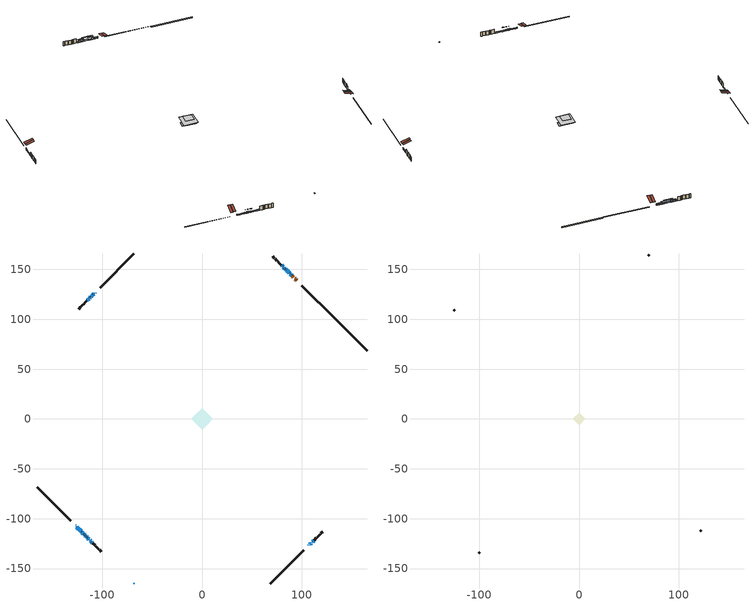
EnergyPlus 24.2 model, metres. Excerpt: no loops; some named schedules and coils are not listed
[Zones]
conditioned space
 floor outside (Floor1 construction): -4.52,0 0,4.52 4.52,0 0,-4.52 z0.29
 floor adiabatic (Floor3 construction): -7.03,0 0,7.03 7.03,0 0,-7.03 z0.29
 floor adiabatic (AdiabaticFloorConstruction): -10.56,0 0,10.56 10.56,0 0,-10.56 z2.73
 floor foundation (Slab1 construction): -7.71,3.16 -3.16,7.71 7.71,-3.16 3.16,-7.71 z-0.91
 wall outside (RimJoist1 construction): 68.56,-165.52 102.31,-131.77 / -165.52,-68.56 -131.77,-102.31 / -68.56,165.52 -102.31,131.77 / 134.04,100.04 100.29,133.79 z0.29:0.59
 wall outside (AdiabaticWallConstruction 1): 95.12,138.96 94.64,139.44 / 93.98,140.1 93.28,140.8 / 92.63,141.45 92.4,141.68 / 91.75,142.33 90.61,143.47 z0.29:2.32
 wall outside (AdiabaticWallConstruction): -126.61,-107.47 -126.31,-107.77 / -125.65,-108.43 -121.34,-112.74 / -120.68,-113.4 -118.96,-115.12 / 107.47,-126.61 107.69,-126.39 / -107.47,126.61 -107.69,126.39 / -117.11,-116.97 -116.44,-117.64 / 108.35,-125.73 109.21,-124.87 / -115.78,-118.3 -115.21,-118.87 / -114.55,-119.53 -113.69,-120.39 / -113.03,-121.05 -112.74,-121.34 / -112.09,-121.99 -111.23,-122.86 / -110.57,-123.51 -110.03,-124.05 / -108.35,125.73 -108.89,125.19 / -109.54,124.54 -111.34,122.74 / 88.79,145.29 88.25,145.83 / -112,122.08 -112.62,121.46 / 84.35,149.73 83.81,150.27 / -113.28,120.81 -114.89,119.19 / 80.55,153.53 79.85,154.23 / 110.92,-123.16 112.01,-122.07 z0.29:1.51; -118.3,-115.78 -117.76,-116.32 z0.29:1.82; 89.95,144.13 89.45,144.63 z0.29:1.18; 109.87,-124.21 110.26,-123.82 / 83.16,150.92 82.73,151.36 z0.29:1.21; 87.6,146.48 85.01,149.07 / 82.07,152.01 81.21,152.87 z0.29:2.27
 wall outside (Wall1 construction): 112.67,-121.41 114.73,-119.35 / -109.37,-124.71 -107.32,-126.76 / -115.55,118.53 -117.61,116.48 / 79.19,154.89 77.14,156.94 z0.29:5.17
 wall outside (Wall2 construction): 115.38,-118.7 115.97,-118.11 / -106.66,-127.42 -106.07,-128.01 / -118.26,115.82 -118.85,115.23 / 76.48,157.6 75.89,158.19 z0.29:5.17
 wall outside (Wall3 construction): 116.63,-117.45 118.59,-115.49 / -105.41,-128.67 -103.46,-130.63 / -119.51,114.57 -121.47,112.61 / 75.23,158.85 73.28,160.81 z0.29:5.17
 wall outside (Wall4 construction): 119.24,-114.84 120.95,-113.13 / -102.8,-131.28 -101.09,-132.99 / -122.12,111.96 -123.83,110.25 / 72.62,161.46 70.91,163.17 z0.29:5.17
 wall foundation (FoundationWall1 construction): 165.52,68.56 134.69,99.39 z-0.91:0.29
 window (WindowConstruction 22): -126.61,-107.48 -126.31,-107.77 z0.29:1.51
 window (WindowConstruction 6): -125.65,-108.43 -121.34,-112.74 z0.29:1.51
 window (WindowConstruction 7): -120.68,-113.4 -118.96,-115.12 z0.29:1.51
 window (WindowConstruction 8): 107.48,-126.61 107.69,-126.39 z0.29:1.51
 window (WindowConstruction 9): -107.48,126.61 -107.69,126.39 z0.29:1.51
 window (WindowConstruction 10): -118.3,-115.78 -117.76,-116.32 z0.29:1.81
 window (WindowConstruction 24): -117.11,-116.98 -116.44,-117.64 z0.29:1.51
 window (WindowConstruction 11): 108.35,-125.73 109.21,-124.87 z0.29:1.51
 window (WindowConstruction 23): 89.95,144.13 89.45,144.63 z0.29:1.18
 window (WindowConstruction 12): -115.78,-118.3 -115.21,-118.87 z0.29:1.51
 window (WindowConstruction 13): -114.55,-119.53 -113.69,-120.39 z0.29:1.51
 window (WindowConstruction 14): -113.03,-121.05 -112.74,-121.34 z0.29:1.51
 window (WindowConstruction 15): -112.09,-121.99 -111.23,-122.86 z0.29:1.51
 window (WindowConstruction 16): -110.57,-123.51 -110.03,-124.05 z0.29:1.51
 window (WindowConstruction 17): -108.35,125.73 -108.89,125.19 z0.29:1.51
 window (WindowConstruction 18): -109.54,124.54 -111.34,122.74 z0.29:1.51
 window (WindowConstruction 19): 88.79,145.29 88.25,145.83 z0.29:1.51
 window (WindowConstruction 25): 109.87,-124.21 110.26,-123.82 z0.29:1.2
 window (WindowConstruction): 87.6,146.48 85.01,149.07 z0.29:2.27
 window (WindowConstruction 20): -112,122.08 -112.62,121.46 z0.29:1.51
 window (WindowConstruction 21): 84.35,149.73 83.81,150.27 z0.29:1.51
 window (WindowConstruction 1): -113.28,120.81 -114.89,119.19 z0.29:1.51
 window (WindowConstruction 2): 83.16,150.92 82.73,151.35 z0.29:1.2
 window (WindowConstruction 3): 82.07,152.01 81.21,152.87 z0.29:2.27
 window (WindowConstruction 4): 80.55,153.53 79.85,154.23 z0.29:1.51
 window (WindowConstruction 5): 110.92,-123.16 112.01,-122.07 z0.29:1.51
 door (Door): 95.12,138.96 94.64,139.44 z0.29:2.32
 door (Door 1): 93.98,140.1 93.28,140.8 z0.29:2.32
 door (Door 2): 92.63,141.45 92.4,141.68 z0.29:2.32
 door (Door 3): 91.75,142.33 90.61,143.47 z0.29:2.32
 ceiling adiabatic (AdiabaticFloorConstruction): 0,-10.56 10.56,0 0,10.56 -10.56,0 z2.73
 roof outside (Roof2 construction): 106.82,-127.26,5.17 100.85,-121.29,7.98 99.27,-122.86,7.98 105.24,-128.84,5.17; -127.26,-106.82,5.17 -121.29,-100.85,7.98 -122.86,-99.27,7.98 -128.84,-105.24,5.17; -106.82,127.26,5.17 -100.85,121.29,7.98 -99.27,122.86,7.98 -105.24,128.84,5.17; 95.78,138.3,5.17 89.8,132.33,7.98 91.38,130.76,7.98 97.35,136.73,5.17
 roof outside (AdiabaticRoofConstruction): -67.76,-165.52,5.17 -67.76,-164.76,5.42 -68.56,-164.76,5.42 -68.56,-165.52,5.17
 skylight (SkylightConstruction): -67.76,-165.52,5.17 -67.76,-164.76,5.42 -68.56,-164.76,5.42 -68.56,-165.52,5.17
attic - vented
 floor to conditioned space (Floor2 construction Reversed): -6.32,0 0,6.32 6.32,0 0,-6.32 z5.17
 wall outside (Wall5 construction): 121.61,-112.47 122.65,-111.44 / -100.44,-133.64 -99.4,-134.68 / -124.49,109.6 -125.52,108.56 / 70.26,163.82 69.22,164.86 z0.29:5.17
 roof outside (Roof1 construction): 104.59,-129.49,5.17 98.43,-123.34,8.07 96.81,-124.96,8.07 102.97,-131.12,5.17; -129.49,-104.59,5.17 -123.34,-98.43,8.07 -124.96,-96.81,8.07 -131.12,-102.97,5.17; -104.59,129.49,5.17 -98.43,123.34,8.07 -96.81,124.96,8.07 -102.97,131.12,5.17; 98.01,136.07,5.17 91.85,129.91,8.07 93.47,128.29,8.07 99.63,134.45,5.17
shading: -118.53,-115.55 -121.11,-112.97 -121.33,-113.18 -118.74,-115.76 z2.12; 108.12,-125.96 107.04,-127.04 107.26,-127.25 108.33,-126.17 z2.12; -108.12,125.96 -107.04,127.04 -107.26,127.25 -108.33,126.17 z2.12; -115.61,-118.48 -120.46,-113.62 -120.89,-114.05 -116.04,-118.91 z4.87; 87.72,146.36 91.68,142.4 93.4,144.13 89.45,148.08 z3.62; 110.91,-123.17 109.22,-124.86 109.87,-125.5 111.55,-123.82 z2.12; 83.28,150.8 89.32,144.76 89.97,145.4 83.93,151.44 z4.71; 81.43,152.65 84.45,149.63 85.09,150.28 82.08,153.29 z3.03; 80.56,153.52 82.71,151.37 83.36,152.01 81.21,154.16 z3.18
[Building]
Building 1: Terrain=Suburbs
[Site:Location]
Victoria Intl AP_BC: Latitude {deg}=48.65; Longitude {deg}=-123.43; Time Zone {hr}=-8; Elevation {m}=20; Keep Site Location Information=Yes
[Site:GroundTemperature:Shallow]
8.05499, 7.06759, 6.98852, 7.45709, 9.33813, 11.2104, 12.8336, 13.8618, 13.9492, 13.1129, 11.5311, 9.71625
[Site:WaterMainsTemperature]
Calculation Method=Schedule; Temperature Schedule=mains temperature schedule
[Material] Roughness=Rough; Thermal Absorptance=0.9
Name | Thickness {m} | Conductivity {W/m-K} | Density {kg/m3} | Specific Heat {J/kg-K} | Solar Absorptance | Visible Absorptance
asphalt or fiberglass shingles | 0.00635 | 0.162714 | 1121.4 | 1465.45 | 0.4 | 0.4
asphalt or fiberglass shingles 1 | 0.00635 | 0.162714 | 1121.4 | 1465.45 | 0.7 | 0.7
ceiling loosefill ins | 0.169333 | 0.0480833 | 16.02 | 1046.75 | 0.7 | 0.7
ceiling stud and cavity | 0.1397 | 0.155868 | 65.682 | 1177.47 | 0.7 | 0.7
concrete 4.0 in. | 0.1016 | 1.803125 | 2242.8 | 837.4 | 0.7 | 0.7
concrete 8.0 in. | 0.2032 | 1.803125 | 2242.8 | 837.4 | 0.7 | 0.7
door material | 0.04445 | 0.327969 | 512.64 | 1214.23 | 0.7 | 0.7
door material 1 | 0.04445 | 0.188738 | 512.64 | 1214.23 | 0.7 | 0.7
exterior vertical ins | 0.021452 | 0.029427 | 32.04 | 1214.23 | 0.7 | 0.7
floor covering | 0.0127 | 0.0433444 | 54.468 | 1339.84 | 0.6 | 0.6
floor covering 1 | 0.0127 | 9.015625 | 54.468 | 1339.84 | 0.6 | 0.6
floor rigid ins; roof rigid ins | 0.103632 | 0.029427 | 32.04 | 1214.23 | 0.7 | 0.7
floor rigid ins 1; roof rigid ins 1; wall rigid ins 1 | 0.512978 | 0.029427 | 32.04 | 1214.23 | 0.7 | 0.7
floor stud and cavity | 0.1397 | 0.331683 | 92.3553 | 1139.71 | 0.7 | 0.7
floor stud and cavity 1 | 0.0889 | 0.220277 | 50.32683 | 1063.81 | 0.7 | 0.7
floor stud and cavity 2 | 0.1397 | 1.75129 | 37.0049 | 1207.88 | 0.7 | 0.7
furniture material conditioned space 1 | 0.1524 | 0.115458 | 640.8 | 1214.23 | 0.6 | 0.6
gypsum board | 0.0127 | 0.160291 | 801 | 837.4 | 0.6 | 0.6
gypsum board 1 | 0.0127 | 0.160291 | 801 | 837.4 | 0.7 | 0.7
osb sheathing 0.5 in. | 0.0127 | 0.115458 | 512.64 | 1214.23 | 0.7 | 0.7
osb sheathing 0.75 in. | 0.01905 | 0.115458 | 512.64 | 1214.23 | 0.7 | 0.7
osb sheathing 2.0 in. | 0.0508 | 0.115458 | 512.64 | 1214.23 | 0.7 | 0.7
rim joist rigid ins; wall rigid ins | 0.051816 | 0.029427 | 32.04 | 1214.23 | 0.7 | 0.7
rim joist stud and cavity | 0.0508 | 0.0444133 | 125.044 | 1163.47 | 0.6 | 0.6
roof stud and cavity | 0.2032 | 0.445933 | 78.34581 | 1123.46 | 0.7 | 0.7
roof stud and cavity 1 | 0.18415 | 1.78685 | 37.0049 | 1207.88 | 0.6 | 0.6
wall stud and cavity | 0.1397 | 0.18451 | 139.0536 | 1170.24 | 0.7 | 0.7
wall stud and cavity 1 | 0.1397 | 0.205543 | 139.0536 | 1170.24 | 0.7 | 0.7
wall stud and cavity 2 | 0.1397 | 0.19072 | 139.0536 | 1170.24 | 0.7 | 0.7
wall stud and cavity 3 | 0.1397 | 0.197854 | 139.0536 | 1170.24 | 0.7 | 0.7
wall stud and cavity 4 | 0.0889 | 6.1454 | 50.32683 | 1063.81 | 0.6 | 0.6
wall stud and cavity 5 | 0.0889 | 0.380278 | 52.3479 | 1209.89 | 0.7 | 0.7
wall stud and cavity 6 | 0.0889 | 0.391764 | 83.0341 | 1211.67 | 0.7 | 0.7
wood siding | 0.0254 | 0.102417 | 544.68 | 1172.36 | 0.4 | 0.4
wood siding 1 | 0.00254 | 0.102417 | 544.68 | 1172.36 | 0.4 | 0.4
wood siding 2; wood siding 3; wood siding 4 | 0.0254 | 0.102417 | 544.68 | 1172.36 | 0.7 | 0.7
[WindowMaterial:SimpleGlazingSystem]
Name | U-Factor {W/m2-K} | Solar Heat Gain Coefficient
SkylightMaterial | 1.68273 | 0.4028
WindowMaterial | 3.36819 | 0.72
WindowMaterial 1 | 3.44598 | 0.71
WindowMaterial 10 | 4.732613 | 0.65
WindowMaterial 11 | 5.35606 | 0.62
WindowMaterial 12 | 3.667988 | 0.7
WindowMaterial 13 | 5.01708 | 0.63
WindowMaterial 14 | 4.1103 | 0.69
WindowMaterial 15 | 3.91668 | 0.68
WindowMaterial 16 | 4.32891 | 0.68
WindowMaterial 17 | 4.619053 | 0.66
WindowMaterial 18 | 3.991634 | 0.67
WindowMaterial 19 | 4.0064 | 0.67
WindowMaterial 2 | 4.92339 | 0.64
WindowMaterial 20 | 4.62303 | 0.65
WindowMaterial 21 | 4.46404 | 0.66
WindowMaterial 22 | 4.2585 | 0.68
WindowMaterial 3 | 3.51014 | 0.71
WindowMaterial 4 | 3.76338 | 0.69
WindowMaterial 5 | 4.61224 | 0.66
WindowMaterial 6 | 4.21762 | 0.68
WindowMaterial 7 | 3.79801 | 0.7
WindowMaterial 8 | 4.90693 | 0.6
WindowMaterial 9 | 3.83719 | 0.68
[Construction]
AdiabaticFloorConstruction: floor stud and cavity 2, floor rigid ins 1, osb sheathing 0.75 in., floor covering
AdiabaticRoofConstruction: asphalt or fiberglass shingles 1, roof rigid ins 1, osb sheathing 0.75 in., roof stud and cavity 1
AdiabaticWallConstruction: wood siding 3, wall rigid ins 1, wall stud and cavity 5, gypsum board
AdiabaticWallConstruction 1: wood siding 4, wall rigid ins 1, wall stud and cavity 5, gypsum board
Door; Door 2; Door 3: door material
Door 1: door material 1
Floor1 construction: floor stud and cavity, floor rigid ins, osb sheathing 0.75 in., floor covering
Floor2 construction Reversed: gypsum board, ceiling stud and cavity, ceiling loosefill ins
Floor3 construction: floor stud and cavity 1, floor covering 1
FoundationWall1 construction: concrete 8.0 in., gypsum board 1
furniture construction conditioned space 1: furniture material conditioned space 1
PartitionWallConstruction: gypsum board, wall stud and cavity 6, gypsum board
RimJoist1 construction: wood siding 2, rim joist rigid ins, osb sheathing 2.0 in., rim joist stud and cavity
Roof1 construction: asphalt or fiberglass shingles
Roof2 construction: asphalt or fiberglass shingles, roof rigid ins, osb sheathing 0.75 in., roof stud and cavity, gypsum board
SkylightConstruction: SkylightMaterial
Slab1 construction: concrete 4.0 in.
Wall1 construction: wood siding, wall rigid ins, osb sheathing 0.5 in., wall stud and cavity, gypsum board
Wall2 construction: wood siding, wall rigid ins, osb sheathing 0.5 in., wall stud and cavity 1, gypsum board
Wall3 construction: wood siding, wall rigid ins, osb sheathing 0.5 in., wall stud and cavity 2, gypsum board
Wall4 construction: wood siding, wall rigid ins, osb sheathing 0.5 in., wall stud and cavity 3, gypsum board
Wall5 construction: wood siding 1, wall stud and cavity 4
WindowConstruction: WindowMaterial
WindowConstruction 1: WindowMaterial 1
WindowConstruction 10: WindowMaterial 9
WindowConstruction 11: WindowMaterial 10
WindowConstruction 12: WindowMaterial 11
WindowConstruction 13: WindowMaterial 12
WindowConstruction 14: WindowMaterial 13
WindowConstruction 15: WindowMaterial 14
WindowConstruction 16; WindowConstruction 17: WindowMaterial 15
WindowConstruction 18: WindowMaterial 16
WindowConstruction 19: WindowMaterial 17
WindowConstruction 2: WindowMaterial 2
WindowConstruction 20: WindowMaterial 18
WindowConstruction 21: WindowMaterial 19
WindowConstruction 22; WindowConstruction 25: WindowMaterial 20
WindowConstruction 23: WindowMaterial 21
WindowConstruction 24: WindowMaterial 22
WindowConstruction 3: WindowMaterial 3
WindowConstruction 4: WindowMaterial 4
WindowConstruction 5: WindowMaterial 5
WindowConstruction 6: WindowMaterial 6
WindowConstruction 7: WindowMaterial 7
WindowConstruction 8; WindowConstruction 9: WindowMaterial 8
[Zone] Multiplier=1; Part of Total Floor Area=Yes
Name | Volume {m3}
attic - vented | 37.6629
conditioned space | 627.8
[Space]
Name | Zone | Volume {m3}
attic - vented 1 | attic - vented | 37.6629
conditioned space 1 | conditioned space | 627.8
[ZoneInfiltration:EffectiveLeakageArea]
infil attic - vented 1: Zone or Space=attic - vented 1; Schedule=Always On Discrete; Effective Air Leakage Area {cm2}=3552.44; Stack Coefficient=0.000540969; Wind Coefficient=1.57147e-05
[ZoneMixing]
whole house fan mix: Zone or Space=attic - vented; Schedule=Always On Continuous; Design Flow Rate Calculation Method=Flow/Zone; Design Flow Rate {m3/s}=0; Source Zone or Space=conditioned space
[SurfaceProperty:ExposedFoundationPerimeter]
Slab1: Exposed Perimeter Calculation Method=TotalExposedPerimeter; Total Exposed Perimeter {m}=43.596
[InternalMass] Zone or ZoneList=conditioned space; Space or SpaceList=conditioned space 1
Name | Construction | Surface Area {m2}
furniture mass conditioned space 1 | furniture construction conditioned space 1 | 184.596
partition wall mass | PartitionWallConstruction | 362.72
[Lights]
interior lighting: Zone or ZoneList or Space or SpaceList=conditioned space 1; Schedule=interior lighting schedule; Design Level Calculation Method=LightingLevel; Lighting Level {W}=343.2; Return Air Fraction=0; Fraction Radiant=0.6; Fraction Visible=0.2; Fraction Replaceable=1
[People]
occupants: Zone or ZoneList or Space or SpaceList=conditioned space 1; Number of People Schedule=occupants schedule; Number of People Calculation Method=People; Number of People=3; Fraction Radiant=0.314171; Sensible Heat Fraction=0.56303; Activity Level Schedule=occupants activity schedule; Carbon Dioxide Generation Rate {m3/s-W}=0; Enable ASHRAE 55 Comfort Warnings=No; Mean Radiant Temperature Calculation Type=EnclosureAveraged
[ElectricEquipment] Zone or ZoneList or Space or SpaceList=conditioned space 1; Design Level Calculation Method=EquipmentLevel
Name | Schedule | Design Level {W} | Fraction Latent | Fraction Radiant | Fraction Lost
clothes dryer | clothes dryer schedule | 140.772 | 0.015 | 0.081 | 0.85
clothes washer | clothes washer schedule | 32.1985 | 0.03 | 0.162 | 0.7
cooking range | cooking range schedule | 215.147 | 0.08 | 0.432 | 0.2
dishwasher | dishwasher schedule | 66.8632 | 0.3 | 0.18 | 0.4
fridge | fridge schedule | 72.9452 | 0 | 0.6 | 0
mech vent bath fan 0 | mech vent bath fan 0 schedule | 25.1 | 0 | 0 | 1
mech vent bath fan 1 | mech vent bath fan 1 schedule | 25.1 | 0 | 0 | 1
mech vent house fan | mech vent house fan schedule | 0 | 0 | 0 | 1
mech vent house fan cfis | mech vent house fan cfis schedule | 0 | 0 | 0 | 0
misc plug loads | misc plug loads schedule | 494.7 | 0.045 | 0.513 | 0.1
whole house fan | Always On Discrete | 0 | 0 | 0 | 1
[OtherEquipment] Zone or ZoneList or Space or SpaceList=conditioned space 1; Design Level Calculation Method=EquipmentLevel
Name | Fuel Type | Schedule | Design Level {W} | Fraction Latent | Fraction Radiant | Fraction Lost
clothes dryer 1 | Electricity | clothes dryer schedule | 0 | 0.015 | 0.081 | 0.85
cooking range 1 | Electricity | cooking range schedule | 0 | 0.08 | 0.432 | 0.2
general water use latent | None | general water use schedule | 62.594 | 1 | 0 | 0
general water use sensible | None | general water use schedule | -61.6891 | 0 | 0.6 | 0
mech vent house fan latent load | None | Always On Discrete | 0 | 1 | 0 | 0
mech vent house fan sensible load | None | Always On Discrete | 0 | 0 | 0 | 0
water heater energy adjustment1; water heater energy adjustment2 | Electricity | Always On Discrete | 0.01 | 0 | 0 | 1
[ZoneInfiltration:DesignFlowRate] Zone or ZoneList or Space or SpaceList=conditioned space 1; Schedule=Always On Discrete; Design Flow Rate Calculation Method=Flow/Zone; Design Flow Rate {m3/s}=0
infil flow; natural vent flow; whole house fan flow
[ZoneControl:Thermostat]
conditioned space Thermostat: Zone or ZoneList=conditioned space; Control Type Schedule=conditioned space Thermostat Schedule; Control 1=conditioned space temperature setpoint; Temperature Difference Between Cutout And Setpoint {deltaC}=0
[ThermostatSetpoint:DualSetpoint]
conditioned space temperature setpoint: Heating Setpoint Temperature Schedule=heating setpoint; Cooling Setpoint Temperature Schedule=cooling setpoint
[AirLoopHVAC:UnitarySystem] Control Type=Load; Controlling Zone or Thermostat Location=conditioned space; Dehumidification Control Type=None; Availability Schedule=Always On Discrete; Fan Placement=BlowThrough; DX Heating Coil Sizing Ratio=1; Use DOAS DX Cooling Coil=No; Minimum Supply Air Temperature {C}=2; Latent Load Control=SensibleOnlyLoadControl; Cooling Supply Air Flow Rate Method=None; Heating Supply Air Flow Rate Method=SupplyAirFlowRate; Heating Supply Air Flow Rate {m3/s}=0.00141584; No Load Supply Air Flow Rate Method=SupplyAirFlowRate; No Load Supply Air Flow Rate {m3/s}=0; No Load Supply Air Flow Rate Control Set To Low Speed=Yes; Maximum Supply Air Temperature {C}=48.8889; Maximum Outdoor Dry-Bulb Temperature for Supplemental Heater Operation {C}=21; Ancillary On-Cycle Electric Power {W}=0; Ancillary Off-Cycle Electric Power {W}=0
Name | Supply Fan | Supply Air Fan Operating Mode Schedule | Heating Coil
unit heater unitary system | unit heater supply fan | unit heater auto fan schedule | unit heater htg coil
unit heater unitary system 1 | unit heater supply fan 1 | unit heater auto fan schedule 1 | unit heater htg coil 1
[Zone equipment]
conditioned space: electric baseboard, unit heater unitary system, unit heater unitary system 1
[Foundation:Kiva]
Foundation Kiva 1: Initial Indoor Air Temperature {C}=18; Wall Height Above Grade {m}=0.289987; Wall Depth Below Slab {m}=0.2032; Custom Block Material Name 1=exterior vertical ins; Custom Block Depth 1 {m}=1.2; Custom Block X Position 1 {m}=0.2159; Custom Block Z Position 1 {m}=0
[Foundation:Kiva:Settings]
Soil Conductivity {W/m-K}=0.849921; Soil Density {kg/m3}=1842.3; Soil Specific Heat {J/kg-K}=418.7; Ground Solar Absorptivity=0.9; Ground Thermal Absorptivity=0.9; Ground Surface Roughness {m}=0.03; Far-Field Width {m}=40; Deep-Ground Boundary Condition=ZeroFlux; Deep-Ground Depth {m}=40; Minimum Cell Dimension {m}=0.2; Maximum Cell Growth Coefficient=3; Simulation Timestep=Timestep
[Exterior:Lights]
exterior lighting: Schedule=exterior lighting schedule; Design Level {W}=75.6
[EnergyManagementSystem:Sensor] Output:Variable or Output:Meter Index Key=conditioned space
Name | Output:Variable or Output:Meter
conditioned_space_clg_unmet_s | Zone Cooling Setpoint Not Met Time
conditioned_space_htg_unmet_s | Zone Heating Setpoint Not Met Time
fridge_tin_s; tin_s; tin_s_1 | Zone Mean Air Temperature
tout_s | Zone Outdoor Air Drybulb Temperature
win_s | Zone Air Humidity Ratio
[Schedule:Constant]
Name | Hourly Value
Always On Continuous; mech vent house fan schedule; mech vent house fan cfis schedule; Always On Discrete | 1
occupants activity schedule | 117.228
fridge schedule; unit heater auto fan schedule; unit heater auto fan schedule 1 | 0
[Schedule:Week:Daily]
interior lighting schedule Week Rule - Jan1-Jan27: interior lighting schedule day, interior lighting schedule day, interior lighting schedule day, interior lighting schedule day, interior lighting schedule day, interior lighting schedule day, interior lighting schedule day, interior lighting schedule default day, interior lighting schedule default day, interior lighting schedule default day, interior lighting schedule default day, interior lighting schedule default day
interior lighting schedule Week Rule - Jan28-Feb3: interior lighting schedule day, interior lighting schedule day, interior lighting schedule day, interior lighting schedule day, interior lighting schedule day 1, interior lighting schedule day 1, interior lighting schedule day 1, interior lighting schedule default day, interior lighting schedule default day, interior lighting schedule default day, interior lighting schedule default day, interior lighting schedule default day
interior lighting schedule Week Rule - Feb4-Feb24: interior lighting schedule day 1, interior lighting schedule day 1, interior lighting schedule day 1, interior lighting schedule day 1, interior lighting schedule day 1, interior lighting schedule day 1, interior lighting schedule day 1, interior lighting schedule default day, interior lighting schedule default day, interior lighting schedule default day, interior lighting schedule default day, interior lighting schedule default day
interior lighting schedule Week Rule - Feb25-Mar3: interior lighting schedule day 1, interior lighting schedule day 1, interior lighting schedule day 1, interior lighting schedule day 1, interior lighting schedule day 2, interior lighting schedule day 2, interior lighting schedule day 2, interior lighting schedule default day, interior lighting schedule default day, interior lighting schedule default day, interior lighting schedule default day, interior lighting schedule default day
interior lighting schedule Week Rule - Mar4-Mar31: interior lighting schedule day 2, interior lighting schedule day 2, interior lighting schedule day 2, interior lighting schedule day 2, interior lighting schedule day 2, interior lighting schedule day 2, interior lighting schedule day 2, interior lighting schedule default day, interior lighting schedule default day, interior lighting schedule default day, interior lighting schedule default day, interior lighting schedule default day
interior lighting schedule Week Rule - Apr1-Apr28: interior lighting schedule day 3, interior lighting schedule day 3, interior lighting schedule day 3, interior lighting schedule day 3, interior lighting schedule day 3, interior lighting schedule day 3, interior lighting schedule day 3, interior lighting schedule default day, interior lighting schedule default day, interior lighting schedule default day, interior lighting schedule default day, interior lighting schedule default day
interior lighting schedule Week Rule - Apr29-May5: interior lighting schedule day 3, interior lighting schedule day 3, interior lighting schedule day 4, interior lighting schedule day 4, interior lighting schedule day 4, interior lighting schedule day 4, interior lighting schedule day 4, interior lighting schedule default day, interior lighting schedule default day, interior lighting schedule default day, interior lighting schedule default day, interior lighting schedule default day
interior lighting schedule Week Rule - May6-May26: interior lighting schedule day 4, interior lighting schedule day 4, interior lighting schedule day 4, interior lighting schedule day 4, interior lighting schedule day 4, interior lighting schedule day 4, interior lighting schedule day 4, interior lighting schedule default day, interior lighting schedule default day, interior lighting schedule default day, interior lighting schedule default day, interior lighting schedule default day
interior lighting schedule Week Rule - May27-Jun2: interior lighting schedule day 4, interior lighting schedule day 4, interior lighting schedule day 4, interior lighting schedule day 4, interior lighting schedule day 4, interior lighting schedule day 5, interior lighting schedule day 5, interior lighting schedule default day, interior lighting schedule default day, interior lighting schedule default day, interior lighting schedule default day, interior lighting schedule default day
interior lighting schedule Week Rule - Jun3-Jun30: interior lighting schedule day 5, interior lighting schedule day 5, interior lighting schedule day 5, interior lighting schedule day 5, interior lighting schedule day 5, interior lighting schedule day 5, interior lighting schedule day 5, interior lighting schedule default day, interior lighting schedule default day, interior lighting schedule default day, interior lighting schedule default day, interior lighting schedule default day
interior lighting schedule Week Rule - Jul1-Jul28: interior lighting schedule day 6, interior lighting schedule day 6, interior lighting schedule day 6, interior lighting schedule day 6, interior lighting schedule day 6, interior lighting schedule day 6, interior lighting schedule day 6, interior lighting schedule default day, interior lighting schedule default day, interior lighting schedule default day, interior lighting schedule default day, interior lighting schedule default day
interior lighting schedule Week Rule - Jul29-Aug4: interior lighting schedule day 6, interior lighting schedule day 6, interior lighting schedule day 6, interior lighting schedule day 7, interior lighting schedule day 7, interior lighting schedule day 7, interior lighting schedule day 7, interior lighting schedule default day, interior lighting schedule default day, interior lighting schedule default day, interior lighting schedule default day, interior lighting schedule default day
interior lighting schedule Week Rule - Aug5-Aug25: interior lighting schedule day 7, interior lighting schedule day 7, interior lighting schedule day 7, interior lighting schedule day 7, interior lighting schedule day 7, interior lighting schedule day 7, interior lighting schedule day 7, interior lighting schedule default day, interior lighting schedule default day, interior lighting schedule default day, interior lighting schedule default day, interior lighting schedule default day
interior lighting schedule Week Rule - Aug26-Sep1: interior lighting schedule day 7, interior lighting schedule day 7, interior lighting schedule day 7, interior lighting schedule day 7, interior lighting schedule day 7, interior lighting schedule day 7, interior lighting schedule day 8, interior lighting schedule default day, interior lighting schedule default day, interior lighting schedule default day, interior lighting schedule default day, interior lighting schedule default day
interior lighting schedule Week Rule - Sep2-Sep29: interior lighting schedule day 8, interior lighting schedule day 8, interior lighting schedule day 8, interior lighting schedule day 8, interior lighting schedule day 8, interior lighting schedule day 8, interior lighting schedule day 8, interior lighting schedule default day, interior lighting schedule default day, interior lighting schedule default day, interior lighting schedule default day, interior lighting schedule default day
interior lighting schedule Week Rule - Sep30-Oct6: interior lighting schedule day 8, interior lighting schedule day 9, interior lighting schedule day 9, interior lighting schedule day 9, interior lighting schedule day 9, interior lighting schedule day 9, interior lighting schedule day 9, interior lighting schedule default day, interior lighting schedule default day, interior lighting schedule default day, interior lighting schedule default day, interior lighting schedule default day
interior lighting schedule Week Rule - Oct7-Oct27: interior lighting schedule day 9, interior lighting schedule day 9, interior lighting schedule day 9, interior lighting schedule day 9, interior lighting schedule day 9, interior lighting schedule day 9, interior lighting schedule day 9, interior lighting schedule default day, interior lighting schedule default day, interior lighting schedule default day, interior lighting schedule default day, interior lighting schedule default day
interior lighting schedule Week Rule - Oct28-Nov3: interior lighting schedule day 9, interior lighting schedule day 9, interior lighting schedule day 9, interior lighting schedule day 9, interior lighting schedule day 10, interior lighting schedule day 10, interior lighting schedule day 10, interior lighting schedule default day, interior lighting schedule default day, interior lighting schedule default day, interior lighting schedule default day, interior lighting schedule default day
interior lighting schedule Week Rule - Nov4-Nov24: interior lighting schedule day 10, interior lighting schedule day 10, interior lighting schedule day 10, interior lighting schedule day 10, interior lighting schedule day 10, interior lighting schedule day 10, interior lighting schedule day 10, interior lighting schedule default day, interior lighting schedule default day, interior lighting schedule default day, interior lighting schedule default day, interior lighting schedule default day
interior lighting schedule Week Rule - Nov25-Dec1: interior lighting schedule day 10, interior lighting schedule day 10, interior lighting schedule day 10, interior lighting schedule day 10, interior lighting schedule day 10, interior lighting schedule day 10, interior lighting schedule day 11, interior lighting schedule default day, interior lighting schedule default day, interior lighting schedule default day, interior lighting schedule default day, interior lighting schedule default day
interior lighting schedule Week Rule - Dec2-Dec31: interior lighting schedule day 11, interior lighting schedule day 11, interior lighting schedule day 11, interior lighting schedule day 11, interior lighting schedule day 11, interior lighting schedule day 11, interior lighting schedule day 11, interior lighting schedule default day, interior lighting schedule default day, interior lighting schedule default day, interior lighting schedule default day, interior lighting schedule default day
occupants schedule Week Rule - Jan1-Dec31: occupants schedule day, occupants schedule day, occupants schedule day, occupants schedule day, occupants schedule day, occupants schedule day, occupants schedule day, occupants schedule default day, occupants schedule default day, occupants schedule default day, occupants schedule default day, occupants schedule default day
clothes dryer schedule Week Rule - Jan1-Dec31: clothes dryer schedule day, clothes dryer schedule day, clothes dryer schedule day, clothes dryer schedule day, clothes dryer schedule day, clothes dryer schedule day, clothes dryer schedule day, clothes dryer schedule default day, clothes dryer schedule default day, clothes dryer schedule default day, clothes dryer schedule default day, clothes dryer schedule default day
clothes washer schedule Week Rule - Jan1-Dec31: clothes washer schedule day, clothes washer schedule day, clothes washer schedule day, clothes washer schedule day, clothes washer schedule day, clothes washer schedule day, clothes washer schedule day, clothes washer schedule default day, clothes washer schedule default day, clothes washer schedule default day, clothes washer schedule default day, clothes washer schedule default day
cooking range schedule Week Rule - Jan1-Dec31: cooking range schedule day, cooking range schedule day, cooking range schedule day, cooking range schedule day, cooking range schedule day, cooking range schedule day, cooking range schedule day, cooking range schedule default day, cooking range schedule default day, cooking range schedule default day, cooking range schedule default day, cooking range schedule default day
dishwasher schedule Week Rule - Jan1-Dec31: dishwasher schedule day, dishwasher schedule day, dishwasher schedule day, dishwasher schedule day, dishwasher schedule day, dishwasher schedule day, dishwasher schedule day, dishwasher schedule default day, dishwasher schedule default day, dishwasher schedule default day, dishwasher schedule default day, dishwasher schedule default day
[Schedule:Year]
interior lighting schedule: interior lighting schedule Week Rule - Jan1-Jan27, 1, 1, 1, 27, interior lighting schedule Week Rule - Jan28-Feb3, 1, 28, 2, 3, interior lighting schedule Week Rule - Feb4-Feb24, 2, 4, 2, 24, interior lighting schedule Week Rule - Feb25-Mar3, 2, 25, 3, 3, interior lighting schedule Week Rule - Mar4-Mar31, 3, 4, 3, 31, interior lighting schedule Week Rule - Apr1-Apr28, 4, 1, 4, 28, interior lighting schedule Week Rule - Apr29-May5, 4, 29, 5, 5, interior lighting schedule Week Rule - May6-May26, 5, 6, 5, 26, interior lighting schedule Week Rule - May27-Jun2, 5, 27, 6, 2, interior lighting schedule Week Rule - Jun3-Jun30, 6, 3, 6, 30, interior lighting schedule Week Rule - Jul1-Jul28, 7, 1, 7, 28, interior lighting schedule Week Rule - Jul29-Aug4, 7, 29, 8, 4, interior lighting schedule Week Rule - Aug5-Aug25, 8, 5, 8, 25, interior lighting schedule Week Rule - Aug26-Sep1, 8, 26, 9, 1, interior lighting schedule Week Rule - Sep2-Sep29, 9, 2, 9, 29, interior lighting schedule Week Rule - Sep30-Oct6, 9, 30, 10, 6, interior lighting schedule Week Rule - Oct7-Oct27, 10, 7, 10, 27, interior lighting schedule Week Rule - Oct28-Nov3, 10, 28, 11, 3, interior lighting schedule Week Rule - Nov4-Nov24, 11, 4, 11, 24, interior lighting schedule Week Rule - Nov25-Dec1, 11, 25, 12, 1, interior lighting schedule Week Rule - Dec2-Dec31, 12, 2, 12, 31
occupants schedule: occupants schedule Week Rule - Jan1-Dec31, 1, 1, 12, 31
clothes dryer schedule: clothes dryer schedule Week Rule - Jan1-Dec31, 1, 1, 12, 31
clothes washer schedule: clothes washer schedule Week Rule - Jan1-Dec31, 1, 1, 12, 31
cooking range schedule: cooking range schedule Week Rule - Jan1-Dec31, 1, 1, 12, 31
dishwasher schedule: dishwasher schedule Week Rule - Jan1-Dec31, 1, 1, 12, 31
mech vent bath fan 0 schedule: mech vent bath fan 0 schedule Week Rule - Jan1-Dec31, 1, 1, 12, 31
mech vent bath fan 1 schedule: mech vent bath fan 1 schedule Week Rule - Jan1-Dec31, 1, 1, 12, 31
misc plug loads schedule: misc plug loads schedule Week Rule - Jan1-Dec31, 1, 1, 12, 31
general water use schedule: general water use schedule Week Rule - Jan1-Dec31, 1, 1, 12, 31
exterior lighting schedule: exterior lighting schedule Week Rule - Jan1-Jan27, 1, 1, 1, 27, exterior lighting schedule Week Rule - Jan28-Feb3, 1, 28, 2, 3, exterior lighting schedule Week Rule - Feb4-Feb24, 2, 4, 2, 24, exterior lighting schedule Week Rule - Feb25-Mar3, 2, 25, 3, 3, exterior lighting schedule Week Rule - Mar4-Mar31, 3, 4, 3, 31, exterior lighting schedule Week Rule - Apr1-Apr28, 4, 1, 4, 28, exterior lighting schedule Week Rule - Apr29-May5, 4, 29, 5, 5, exterior lighting schedule Week Rule - May6-May26, 5, 6, 5, 26, exterior lighting schedule Week Rule - May27-Jun2, 5, 27, 6, 2, exterior lighting schedule Week Rule - Jun3-Jun30, 6, 3, 6, 30, exterior lighting schedule Week Rule - Jul1-Jul28, 7, 1, 7, 28, exterior lighting schedule Week Rule - Jul29-Aug4, 7, 29, 8, 4, exterior lighting schedule Week Rule - Aug5-Aug25, 8, 5, 8, 25, exterior lighting schedule Week Rule - Aug26-Sep1, 8, 26, 9, 1, exterior lighting schedule Week Rule - Sep2-Sep29, 9, 2, 9, 29, exterior lighting schedule Week Rule - Sep30-Oct6, 9, 30, 10, 6, exterior lighting schedule Week Rule - Oct7-Oct27, 10, 7, 10, 27, exterior lighting schedule Week Rule - Oct28-Nov3, 10, 28, 11, 3, exterior lighting schedule Week Rule - Nov4-Nov24, 11, 4, 11, 24, exterior lighting schedule Week Rule - Nov25-Dec1, 11, 25, 12, 1, exterior lighting schedule Week Rule - Dec2-Dec31, 12, 2, 12, 31
[Schedule:Compact]
conditioned space Thermostat Schedule: Through: 12/31, For: AllDays, Until: 24:00, 4
mains temperature schedule: Through: 01/01, For: AllDays, Until: 24:00, 11.3917, Through: 01/02, For: AllDays, Until: 24:00, 11.3578, Through: 01/03, For: AllDays, Until: 24:00, 11.3239, Through: 01/04, For: AllDays, Until: 24:00, 11.2911, Through: 01/05, For: AllDays, Until: 24:00, 11.2594, Through: 01/06, For: AllDays, Until: 24:00, 11.2278, Through: 01/07, For: AllDays, Until: 24:00, 11.1972, Through: 01/08, For: AllDays, Until: 24:00, 11.1672, Through: 01/09, For: AllDays, Until: 24:00, 11.1378, Through: 01/10, For: AllDays, Until: 24:00, 11.1094, Through: 01/11, For: AllDays, Until: 24:00, 11.0817, Through: 01/12, For: AllDays, Until: 24:00, 11.0544, Through: 01/13, For: AllDays, Until: 24:00, 11.0283, Through: 01/14, For: AllDays, Until: 24:00, 11.0028, Through: 01/15, For: AllDays, Until: 24:00, 10.9778, Through: 01/16, For: AllDays, Until: 24:00, 10.9539, Through: 01/17, For: AllDays, Until: 24:00, 10.9311, Through: 01/18, For: AllDays, Until: 24:00, 10.9089, Through: 01/19, For: AllDays, Until: 24:00, 10.8872, Through: 01/20, For: AllDays, Until: 24:00, 10.8661, Through: 01/21, For: AllDays, Until: 24:00, 10.8467, Through: 01/22, For: AllDays, Until: 24:00, 10.8272, Through: 01/23, For: AllDays, Until: 24:00, 10.8089, Through: 01/24, For: AllDays, Until: 24:00, 10.7917, Through: 01/25, For: AllDays, Until: 24:00, 10.775, Through: 01/26, For: AllDays, Until: 24:00, 10.7594, Through: 01/27, For: AllDays, Until: 24:00, 10.7444, Through: 01/28, For: AllDays, Until: 24:00, 10.7306, Through: 01/29, For: AllDays, Until: 24:00, 10.7172, Through: 01/30, For: AllDays, Until: 24:00, 10.705, Through: 01/31, For: AllDays, Until: 24:00, 10.6933, Through: 02/01, For: AllDays, Until: 24:00, 10.6828, Through: 02/02, For: AllDays, Until: 24:00, 10.6733, Through: 02/03, For: AllDays, Until: 24:00, 10.6644, Through: 02/04, For: AllDays, Until: 24:00, 10.6567, Through: 02/05, For: AllDays, Until: 24:00, 10.6494, Through: 02/06, For: AllDays, Until: 24:00, 10.6433, Through: 02/07, For: AllDays, Until: 24:00, 10.6378, Through: 02/08, For: AllDays, Until: 24:00, 10.6333, Through: 02/09, For: AllDays, Until: 24:00, 10.63, Through: 02/10, For: AllDays, Until: 24:00, 10.6272, Through: 02/11, For: AllDays, Until: 24:00, 10.6256, Through: 02/12, For: AllDays, Until: 24:00, 10.625, Through: 02/13, For: AllDays, Until: 24:00, 10.625, Through: 02/14, For: AllDays, Until: 24:00, 10.6256, Through: 02/15, For: AllDays, Until: 24:00, 10.6278, Through: 02/16, For: AllDays, Until: 24:00, 10.63, Through: 02/17, For: AllDays, Until: 24:00, 10.6339, Through: 02/18, For: AllDays, Until: 24:00, 10.6383, Through: 02/19, For: AllDays, Until: 24:00, 10.6439, Through: 02/20, For: AllDays, Until: 24:00, 10.65, Through: 02/21, For: AllDays, Until: 24:00, 10.6572, Through: 02/22, For: AllDays, Until: 24:00, 10.665, Through: 02/23, For: AllDays, Until: 24:00, 10.6739, Through: 02/24, For: AllDays, Until: 24:00, 10.6839, Through: 02/25, For: AllDays, Until: 24:00, 10.6944, Through: 02/26, For: AllDays, Until: 24:00, 10.7056, Through: 02/27, For: AllDays, Until: 24:00, 10.7183, Through: 02/28, For: AllDays, Until: 24:00, 10.7311, Through: 03/01, For: AllDays, Until: 24:00, 10.7456, Through: 03/02, For: AllDays, Until: 24:00, 10.7606, Through: 03/03, For: AllDays, Until: 24:00, 10.7761, Through: 03/04, For: AllDays, Until: 24:00, 10.7928, Through: 03/05, For: AllDays, Until: 24:00, 10.81, Through: 03/06, For: AllDays, Until: 24:00, 10.8283, Through: 03/07, For: AllDays, Until: 24:00, 10.8478, Through: 03/08, For: AllDays, Until: 24:00, 10.8678, Through: 03/09, For: AllDays, Until: 24:00, 10.8883, Through: 03/10, For: AllDays, Until: 24:00, 10.91, Through: 03/11, For: AllDays, Until: 24:00, 10.9322, Through: 03/12, For: AllDays, Until: 24:00, 10.9556, Through: 03/13, For: AllDays, Until: 24:00, 10.9794, Through: 03/14, For: AllDays, Until: 24:00, 11.0044, Through: 03/15, For: AllDays, Until: 24:00, 11.03, Through: 03/16, For: AllDays, Until: 24:00, 11.0561, Through: 03/17, For: AllDays, Until: 24:00, 11.0833, Through: 03/18, For: AllDays, Until: 24:00, 11.1111, Through: 03/19, For: AllDays, Until: 24:00, 11.1394, Through: 03/20, For: AllDays, Until: 24:00, 11.1689, Through: 03/21, For: AllDays, Until: 24:00, 11.1989, Through: 03/22, For: AllDays, Until: 24:00, 11.2294, Through: 03/23, For: AllDays, Until: 24:00, 11.2611, Through: 03/24, For: AllDays, Until: 24:00, 11.2933, Through: 03/25, For: AllDays, Until: 24:00, 11.3261, Through: 03/26, For: AllDays, Until: 24:00, 11.36, Through: 03/27, For: AllDays, Until: 24:00, 11.3939, Through: 03/28, For: AllDays, Until: 24:00, 11.4289, Through: 03/29, For: AllDays, Until: 24:00, 11.4644, Through: 03/30, For: AllDays, Until: 24:00, 11.5006, Through: 03/31, For: AllDays, Until: 24:00, 11.5372, Through: 04/01, For: AllDays, Until: 24:00, 11.5744, Through: 04/02, For: AllDays, Until: 24:00, 11.6128, Through: 04/03, For: AllDays, Until: 24:00, 11.6511, Through: 04/04, For: AllDays, Until: 24:00, 11.6906, Through: 04/05, For: AllDays, Until: 24:00, 11.7306, Through: 04/06, For: AllDays, Until: 24:00, 11.7706, Through: 04/07, For: AllDays, Until: 24:00, 11.8117, Through: 04/08, For: AllDays, Until: 24:00, 11.8528, Through: 04/09, For: AllDays, Until: 24:00, 11.895, Through: 04/10, For: AllDays, Until: 24:00, 11.9372, Through: 04/11, For: AllDays, Until: 24:00, 11.9806, Through: 04/12, For: AllDays, Until: 24:00, 12.0239, Through: 04/13, For: AllDays, Until: 24:00, 12.0678, Through: 04/14, For: AllDays, Until: 24:00, 12.1122, Through: 04/15, For: AllDays, Until: 24:00, 12.1572, Through: 04/16, For: AllDays, Until: 24:00, 12.2022, Through: 04/17, For: AllDays, Until: 24:00, 12.2478, Through: 04/18, For: AllDays, Until: 24:00, 12.2939, Through: 04/19, For: AllDays, Until: 24:00, 12.3406, Through: 04/20, For: AllDays, Until: 24:00, 12.3872, Through: 04/21, For: AllDays, Until: 24:00, 12.435, Through: 04/22, For: AllDays, Until: 24:00, 12.4822, Through: 04/23, For: AllDays, Until: 24:00, 12.5306, Through: 04/24, For: AllDays, Until: 24:00, 12.5783, Through: 04/25, For: AllDays, Until: 24:00, 12.6272, Through: 04/26, For: AllDays, Until: 24:00, 12.6761, Through: 04/27, For: AllDays, Until: 24:00, 12.725, Through: 04/28, For: AllDays, Until: 24:00, 12.7744, Through: 04/29, For: AllDays, Until: 24:00, 12.8244, Through: 04/30, For: AllDays, Until: 24:00, 12.8744, Through: 05/01, For: AllDays, Until: 24:00, 12.9244, Through: 05/02, For: AllDays, Until: 24:00, 12.9744, Through: 05/03, For: AllDays, Until: 24:00, 13.025, Through: 05/04, For: AllDays, Until: 24:00, 13.0761, Through: 05/05, For: AllDays, Until: 24:00, 13.1267, Through: 05/06, For: AllDays, Until: 24:00, 13.1778, Through: 05/07, For: AllDays, Until: 24:00, 13.2289, Through: 05/08, For: AllDays, Until: 24:00, 13.2806, Through: 05/09, For: AllDays, Until: 24:00, 13.3317, Through: 05/10, For: AllDays, Until: 24:00, 13.3833, Through: 05/11, For: AllDays, Until: 24:00, 13.435, Through: 05/12, For: AllDays, Until: 24:00, 13.4861, Through: 05/13, For: AllDays, Until: 24:00, 13.5378, Through: 05/14, For: AllDays, Until: 24:00, 13.5894, Through: 05/15, For: AllDays, Until: 24:00, 13.6411, Through: 05/16, For: AllDays, Until: 24:00, 13.6933, Through: 05/17, For: AllDays, Until: 24:00, 13.745, Through: 05/18, For: AllDays, Until: 24:00, 13.7961, Through: 05/19, For: AllDays, Until: 24:00, 13.8478, Through: 05/20, For: AllDays, Until: 24:00, 13.8994, Through: 05/21, For: AllDays, Until: 24:00, 13.9511, Through: 05/22, For: AllDays, Until: 24:00, 14.0022, Through: 05/23, For: AllDays, Until: 24:00, 14.0533, Through: 05/24, For: AllDays, Until: 24:00, 14.1044, Through: 05/25, For: AllDays, Until: 24:00, 14.1556, Through: 05/26, For: AllDays, Until: 24:00, 14.2061, Through: 05/27, For: AllDays, Until: 24:00, 14.2572, Through: 05/28, For: AllDays, Until: 24:00, 14.3072, Through: 05/29, For: AllDays, Until: 24:00, 14.3578, Through: 05/30, For: AllDays, Until: 24:00, 14.4078, Through: 05/31, For: AllDays, Until: 24:00, 14.4572, Through: 06/01, For: AllDays, Until: 24:00, 14.5072, Through: 06/02, For: AllDays, Until: 24:00, 14.5561, Through: 06/03, For: AllDays, Until: 24:00, 14.6056, Through: 06/04, For: AllDays, Until: 24:00, 14.6539, Through: 06/05, For: AllDays, Until: 24:00, 14.7028, Through: 06/06, For: AllDays, Until: 24:00, 14.7506, Through: 06/07, For: AllDays, Until: 24:00, 14.7983, Through: 06/08, For: AllDays, Until: 24:00, 14.8456, Through: 06/09, For: AllDays, Until: 24:00, 14.8928, Through: 06/10, For: AllDays, Until: 24:00, 14.9394, Through: 06/11, For: AllDays, Until: 24:00, 14.9861, Through: 06/12, For: AllDays, Until: 24:00, 15.0317, Through: 06/13, For: AllDays, Until: 24:00, 15.0772, Through: 06/14, For: AllDays, Until: 24:00, 15.1222, Through: 06/15, For: AllDays, Until: 24:00, 15.1672, Through: 06/16, For: AllDays, Until: 24:00, 15.2111, Through: 06/17, For: AllDays, Until: 24:00, 15.255, Through: 06/18, For: AllDays, Until: 24:00, 15.2978, Through: 06/19, For: AllDays, Until: 24:00, 15.3406, Through: 06/20, For: AllDays, Until: 24:00, 15.3828, Through: 06/21, For: AllDays, Until: 24:00, 15.4244, Through: 06/22, For: AllDays, Until: 24:00, 15.4656, Through: 06/23, For: AllDays, Until: 24:00, 15.5067, Through: 06/24, For: AllDays, Until: 24:00, 15.5467, Through: 06/25, For: AllDays, Until: 24:00, 15.5861, Through: 06/26, For: AllDays, Until: 24:00, 15.625, Through: 06/27, For: AllDays, Until: 24:00, 15.6633, Through: 06/28, For: AllDays, Until: 24:00, 15.7011, Through: 06/29, For: AllDays, Until: 24:00, 15.7378, Through: 06/30, For: AllDays, Until: 24:00, 15.7744, Through: 07/01, For: AllDays, Until: 24:00, 15.8106, Through: 07/02, For: AllDays, Until: 24:00, 15.8456, Through: 07/03, For: AllDays, Until: 24:00, 15.88, Through: 07/04, For: AllDays, Until: 24:00, 15.9139, Through: 07/05, For: AllDays, Until: 24:00, 15.9472, Through: 07/06, For: AllDays, Until: 24:00, 15.9794, Through: 07/07, For: AllDays, Until: 24:00, 16.0117, Through: 07/08, For: AllDays, Until: 24:00, 16.0428, Through: 07/09, For: AllDays, Until: 24:00, 16.0728, Through: 07/10, For: AllDays, Until: 24:00, 16.1028, Through: 07/11, For: AllDays, Until: 24:00, 16.1317, Through: 07/12, For: AllDays, Until: 24:00, 16.16, Through: 07/13, For: AllDays, Until: 24:00, 16.1872, Through: 07/14, For: AllDays, Until: 24:00, 16.2139, Through: 07/15, For: AllDays, Until: 24:00, 16.24, Through: 07/16, For: AllDays, Until: 24:00, 16.265, Through: 07/17, For: AllDays, Until: 24:00, 16.2894, Through: 07/18, For: AllDays, Until: 24:00, 16.3128, Through: 07/19, For: AllDays, Until: 24:00, 16.3356, Through: 07/20, For: AllDays, Until: 24:00, 16.3578, Through: 07/21, For: AllDays, Until: 24:00, 16.3789, Through: 07/22, For: AllDays, Until: 24:00, 16.3994, Through: 07/23, For: AllDays, Until: 24:00, 16.4189, Through: 07/24, For: AllDays, Until: 24:00, 16.4372, Through: 07/25, For: AllDays, Until: 24:00, 16.4556, Through: 07/26, For: AllDays, Until: 24:00, 16.4722, Through: 07/27, For: AllDays, Until: 24:00, 16.4883, Through: 07/28, For: AllDays, Until: 24:00, 16.5039, Through: 07/29, For: AllDays, Until: 24:00, 16.5183, Through: 07/30, For: AllDays, Until: 24:00, 16.5322, Through: 07/31, For: AllDays, Until: 24:00, 16.545, Through: 08/01, For: AllDays, Until: 24:00, 16.5567, Through: 08/02, For: AllDays, Until: 24:00, 16.5678, Through: 08/03, For: AllDays, Until: 24:00, 16.5778, Through: 08/04, For: AllDays, Until: 24:00, 16.5872, Through: 08/05, For: AllDays, Until: 24:00, 16.5956, Through: 08/06, For: AllDays, Until: 24:00, 16.6033, Through: 08/07, For: AllDays, Until: 24:00, 16.61, Through: 08/08, For: AllDays, Until: 24:00, 16.6156, Through: 08/09, For: AllDays, Until: 24:00, 16.6206, Through: 08/10, For: AllDays, Until: 24:00, 16.6244, Through: 08/11, For: AllDays, Until: 24:00, 16.6278, Through: 08/12, For: AllDays, Until: 24:00, 16.63, Through: 08/13, For: AllDays, Until: 24:00, 16.6317, Through: 08/14, For: AllDays, Until: 24:00, 16.6317, Through: 08/15, For: AllDays, Until: 24:00, 16.6317, Through: 08/16, For: AllDays, Until: 24:00, 16.63, Through: 08/17, For: AllDays, Until: 24:00, 16.6278, Through: 08/18, For: AllDays, Until: 24:00, 16.625, Through: 08/19, For: AllDays, Until: 24:00, 16.6211, Through: 08/20, For: AllDays, Until: 24:00, 16.6161, Through: 08/21, For: AllDays, Until: 24:00, 16.61, Through: 08/22, For: AllDays, Until: 24:00, 16.6039, Through: 08/23, For: AllDays, Until: 24:00, 16.5961, Through: 08/24, For: AllDays, Until: 24:00, 16.5878, Through: 08/25, For: AllDays, Until: 24:00, 16.5783, Through: 08/26, For: AllDays, Until: 24:00, 16.5683, Through: 08/27, For: AllDays, Until: 24:00, 16.5572, Through: 08/28, For: AllDays, Until: 24:00, 16.5456, Through: 08/29, For: AllDays, Until: 24:00, 16.5328, Through: 08/30, For: AllDays, Until: 24:00, 16.5189, Through: 08/31, For: AllDays, Until: 24:00, 16.5044, Through: 09/01, For: AllDays, Until: 24:00, 16.4894, Through: 09/02, For: AllDays, Until: 24:00, 16.4733, Through: 09/03, For: AllDays, Until: 24:00, 16.4561, Through: 09/04, For: AllDays, Until: 24:00, 16.4383, Through: 09/05, For: AllDays, Until: 24:00, 16.4194, Through: 09/06, For: AllDays, Until: 24:00, 16.4, Through: 09/07, For: AllDays, Until: 24:00, 16.38, Through: 09/08, For: AllDays, Until: 24:00, 16.3589, Through: 09/09, For: AllDays, Until: 24:00, 16.3367, Through: 09/10, For: AllDays, Until: 24:00, 16.3139, Through: 09/11, For: AllDays, Until: 24:00, 16.2906, Through: 09/12, For: AllDays, Until: 24:00, 16.2661, Through: 09/13, For: AllDays, Until: 24:00, 16.2411, Through: 09/14, For: AllDays, Until: 24:00, 16.215, Through: 09/15, For: AllDays, Until: 24:00, 16.1883, Through: 09/16, For: AllDays, Until: 24:00, 16.1611, Through: 09/17, For: AllDays, Until: 24:00, 16.1328, Through: 09/18, For: AllDays, Until: 24:00, 16.1039, Through: 09/19, For: AllDays, Until: 24:00, 16.0744, Through: 09/20, For: AllDays, Until: 24:00, 16.0439, Through: 09/21, For: AllDays, Until: 24:00, 16.0128, Through: 09/22, For: AllDays, Until: 24:00, 15.9811, Through: 09/23, For: AllDays, Until: 24:00, 15.9489, Through: 09/24, For: AllDays, Until: 24:00, 15.9156, Through: 09/25, For: AllDays, Until: 24:00, 15.8817, Through: 09/26, For: AllDays, Until: 24:00, 15.8472, Through: 09/27, For: AllDays, Until: 24:00, 15.8122, Through: 09/28, For: AllDays, Until: 24:00, 15.7761, Through: 09/29, For: AllDays, Until: 24:00, 15.74, Through: 09/30, For: AllDays, Until: 24:00, 15.7028, Through: 10/01, For: AllDays, Until: 24:00, 15.665, Through: 10/02, For: AllDays, Until: 24:00, 15.6267, Through: 10/03, For: AllDays, Until: 24:00, 15.5878, Through: 10/04, For: AllDays, Until: 24:00, 15.5483, Through: 10/05, For: AllDays, Until: 24:00, 15.5083, Through: 10/06, For: AllDays, Until: 24:00, 15.4678, Through: 10/07, For: AllDays, Until: 24:00, 15.4267, Through: 10/08, For: AllDays, Until: 24:00, 15.385, Through: 10/09, For: AllDays, Until: 24:00, 15.3428, Through: 10/10, For: AllDays, Until: 24:00, 15.3, Through: 10/11, For: AllDays, Until: 24:00, 15.2572, Through: 10/12, For: AllDays, Until: 24:00, 15.2133, Through: 10/13, For: AllDays, Until: 24:00, 15.1694, Through: 10/14, For: AllDays, Until: 24:00, 15.1244, Through: 10/15, For: AllDays, Until: 24:00, 15.0794, Through: 10/16, For: AllDays, Until: 24:00, 15.0339, Through: 10/17, For: AllDays, Until: 24:00, 14.9883, Through: 10/18, For: AllDays, Until: 24:00, 14.9417, Through: 10/19, For: AllDays, Until: 24:00, 14.895, Through: 10/20, For: AllDays, Until: 24:00, 14.8483, Through: 10/21, For: AllDays, Until: 24:00, 14.8006, Through: 10/22, For: AllDays, Until: 24:00, 14.7528, Through: 10/23, For: AllDays, Until: 24:00, 14.705, Through: 10/24, For: AllDays, Until: 24:00, 14.6567, Through: 10/25, For: AllDays, Until: 24:00, 14.6078, Through: 10/26, For: AllDays, Until: 24:00, 14.5589, Through: 10/27, For: AllDays, Until: 24:00, 14.5094, Through: 10/28, For: AllDays, Until: 24:00, 14.46, Through: 10/29, For: AllDays, Until: 24:00, 14.41, Through: 10/30, For: AllDays, Until: 24:00, 14.36, Through: 10/31, For: AllDays, Until: 24:00, 14.31, Through: 11/01, For: AllDays, Until: 24:00, 14.2594, Through: 11/02, For: AllDays, Until: 24:00, 14.2089, Through: 11/03, For: AllDays, Until: 24:00, 14.1578, Through: 11/04, For: AllDays, Until: 24:00, 14.1072, Through: 11/05, For: AllDays, Until: 24:00, 14.0561, Through: 11/06, For: AllDays, Until: 24:00, 14.005, Through: 11/07, For: AllDays, Until: 24:00, 13.9533, Through: 11/08, For: AllDays, Until: 24:00, 13.9022, Through: 11/09, For: AllDays, Until: 24:00, 13.8506, Through: 11/10, For: AllDays, Until: 24:00, 13.7989, Through: 11/11, For: AllDays, Until: 24:00, 13.7472, Through: 11/12, For: AllDays, Until: 24:00, 13.6956, Through: 11/13, For: AllDays, Until: 24:00, 13.6439, Through: 11/14, For: AllDays, Until: 24:00, 13.5922, Through: 11/15, For: AllDays, Until: 24:00, 13.5406, Through: 11/16, For: AllDays, Until: 24:00, 13.4889, Through: 11/17, For: AllDays, Until: 24:00, 13.4372, Through: 11/18, For: AllDays, Until: 24:00, 13.3856, Through: 11/19, For: AllDays, Until: 24:00, 13.3344, Through: 11/20, For: AllDays, Until: 24:00, 13.2828, Through: 11/21, For: AllDays, Until: 24:00, 13.2317, Through: 11/22, For: AllDays, Until: 24:00, 13.1806, Through: 11/23, For: AllDays, Until: 24:00, 13.1294, Through: 11/24, For: AllDays, Until: 24:00, 13.0783, Through: 11/25, For: AllDays, Until: 24:00, 13.0278, Through: 11/26, For: AllDays, Until: 24:00, 12.9772, Through: 11/27, For: AllDays, Until: 24:00, 12.9267, Through: 11/28, For: AllDays, Until: 24:00, 12.8767, Through: 11/29, For: AllDays, Until: 24:00, 12.8267, Through: 11/30, For: AllDays, Until: 24:00, 12.7772, Through: 12/01, For: AllDays, Until: 24:00, 12.7278, Through: 12/02, For: AllDays, Until: 24:00, 12.6783, Through: 12/03, For: AllDays, Until: 24:00, 12.6294, Through: 12/04, For: AllDays, Until: 24:00, 12.5811, Through: 12/05, For: AllDays, Until: 24:00, 12.5328, Through: 12/06, For: AllDays, Until: 24:00, 12.4844, Through: 12/07, For: AllDays, Until: 24:00, 12.4372, Through: 12/08, For: AllDays, Until: 24:00, 12.39, Through: 12/09, For: AllDays, Until: 24:00, 12.3428, Through: 12/10, For: AllDays, Until: 24:00, 12.2967, Through: 12/11, For: AllDays, Until: 24:00, 12.25, Through: 12/12, For: AllDays, Until: 24:00, 12.2044, Through: 12/13, For: AllDays, Until: 24:00, 12.1594, Through: 12/14, For: AllDays, Until: 24:00, 12.1144, Through: 12/15, For: AllDays, Until: 24:00, 12.07, Through: 12/16, For: AllDays, Until: 24:00, 12.0261, Through: 12/17, For: AllDays, Until: 24:00, 11.9828, Through: 12/18, For: AllDays, Until: 24:00, 11.9394, Through: 12/19, For: AllDays, Until: 24:00, 11.8972, Through: 12/20, For: AllDays, Until: 24:00, 11.855, Through: 12/21, For: AllDays, Until: 24:00, 11.8133, Through: 12/22, For: AllDays, Until: 24:00, 11.7728, Through: 12/23, For: AllDays, Until: 24:00, 11.7322, Through: 12/24, For: AllDays, Until: 24:00, 11.6928, Through: 12/25, For: AllDays, Until: 24:00, 11.6533, Through: 12/26, For: AllDays, Until: 24:00, 11.6144, Through: 12/27, For: AllDays, Until: 24:00, 11.5767, Through: 12/28, For: AllDays, Until: 24:00, 11.5389, Through: 12/29, For: AllDays, Until: 24:00, 11.5022, Through: 12/30, For: AllDays, Until: 24:00, 11.4661, Through: 12/31, For: AllDays, Until: 24:00, 11.4306
